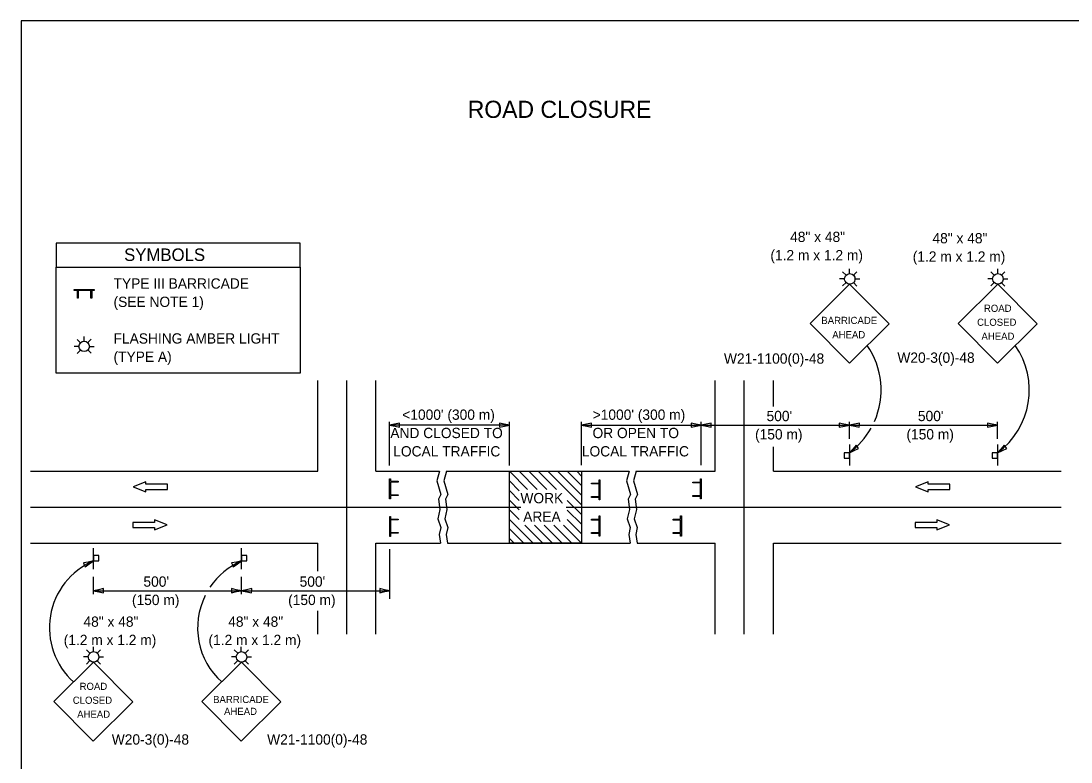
# Model space of a CAD drawing. Extents: x 2262159 to 2262789, y -3123457 to -3123057.
# Drawn here: x 2262158.8 to 2262452.5, y -3123264.6 to -3123057.5 of the extents above; entities that cross this region are included whole.
import ezdxf

# ---------------------------------------------------------------- set-up
doc = ezdxf.new("R2010")
doc.units = 0
for name, color, linetype in [('Default', 7, 'Continuous'), ('RD_Pr_Roadway_Dimensions', 7, 'Continuous'), ('RD_Pr_Roadway_Items', 7, 'Continuous'), ('RD_Pr_Roadway_Notes', 7, 'Continuous'), ('ST_Pr_Sign', 7, 'Continuous')]:
    doc.layers.add(name, color=color, linetype=linetype)

msp = doc.modelspace()

# ---------------------------------------------------------------- linework, layer by layer
at = {"layer": 'Default'}
msp.add_lwpolyline([(2262158.81, -3123457.49), (2262788.81, -3123457.49), (2262788.81, -3123057.49), (2262158.81, -3123057.49)], close=True, dxfattribs=at)
at = {"layer": 'RD_Pr_Roadway_Dimensions'}
for p, q in [((2262261.91, -3123181.79), (2262261.91, -3123169.52)), ((2262295.41, -3123181.79), (2262295.41, -3123169.52)), ((2262315.53, -3123181.65), (2262315.53, -3123169.52)), ((2262349.03, -3123181.65), (2262349.03, -3123169.52)), ((2262390.47, -3123174.25), (2262390.47, -3123169.52)), ((2262431.9, -3123174.25), (2262431.9, -3123169.52)), ((2262295.41, -3123170.47), (2262261.91, -3123170.47)), ((2262315.53, -3123170.47), (2262349.03, -3123170.47)), ((2262349.03, -3123170.47), (2262390.47, -3123170.47)), ((2262390.47, -3123170.47), (2262431.9, -3123170.47)), ((2262261.95, -3123218.99), (2262261.95, -3123205.15)), ((2262179.08, -3123217.71), (2262179.08, -3123212.89)), ((2262220.52, -3123217.71), (2262220.52, -3123212.89)), ((2262179.08, -3123216.76), (2262220.52, -3123216.76)), ((2262220.52, -3123216.76), (2262261.95, -3123216.76))]:
    msp.add_line(p, q, dxfattribs=at)
for points in [[(2262264.71, -3123171.06), (2262264.71, -3123170.47), (2262264.71, -3123169.88), (2262263.31, -3123170.23), (2262261.91, -3123170.47), (2262263.41, -3123170.74)], [(2262292.62, -3123169.88), (2262292.61, -3123170.47), (2262292.61, -3123171.06), (2262294.01, -3123170.71), (2262295.41, -3123170.47), (2262293.92, -3123170.2)], [(2262318.33, -3123171.06), (2262318.33, -3123170.47), (2262318.33, -3123169.88), (2262316.93, -3123170.23), (2262315.53, -3123170.47), (2262317.03, -3123170.74)], [(2262346.23, -3123169.88), (2262346.23, -3123170.47), (2262346.23, -3123171.06), (2262347.63, -3123170.71), (2262349.03, -3123170.47), (2262347.54, -3123170.2)], [(2262351.83, -3123171.06), (2262351.83, -3123170.47), (2262351.83, -3123169.88), (2262350.43, -3123170.23), (2262349.03, -3123170.47), (2262350.53, -3123170.74)], [(2262387.67, -3123169.88), (2262387.67, -3123170.47), (2262387.67, -3123171.06), (2262389.07, -3123170.71), (2262390.47, -3123170.47), (2262388.97, -3123170.2)], [(2262393.26, -3123171.06), (2262393.27, -3123170.47), (2262393.27, -3123169.88), (2262391.87, -3123170.23), (2262390.47, -3123170.47), (2262391.96, -3123170.74)], [(2262429.1, -3123169.88), (2262429.1, -3123170.47), (2262429.1, -3123171.06), (2262430.5, -3123170.71), (2262431.9, -3123170.47), (2262430.41, -3123170.2)], [(2262181.88, -3123217.34), (2262181.88, -3123216.76), (2262181.88, -3123216.17), (2262180.48, -3123216.52), (2262179.08, -3123216.76), (2262180.58, -3123217.03)], [(2262217.72, -3123216.17), (2262217.72, -3123216.76), (2262217.72, -3123217.34), (2262219.12, -3123217), (2262220.52, -3123216.76), (2262219.02, -3123216.49)], [(2262223.31, -3123217.34), (2262223.32, -3123216.76), (2262223.32, -3123216.17), (2262221.91, -3123216.52), (2262220.52, -3123216.76), (2262222.01, -3123217.03)], [(2262259.15, -3123216.17), (2262259.15, -3123216.76), (2262259.15, -3123217.34), (2262260.55, -3123217), (2262261.95, -3123216.76), (2262260.45, -3123216.49)]]:
    msp.add_lwpolyline(points, close=True, dxfattribs=at)
at = {"layer": 'RD_Pr_Roadway_Items'}
for p, q in [((2262389.56, -3123128.58), (2262388.58, -3123127.59)), ((2262390.49, -3123128.11), (2262390.49, -3123126.75)), ((2262391.61, -3123128.55), (2262392.56, -3123127.61)), ((2262430.99, -3123128.58), (2262430.01, -3123127.59)), ((2262432, -3123128.13), (2262432.01, -3123126.78)), ((2262433.05, -3123128.55), (2262433.99, -3123127.61)), ((2262389.12, -3123129.59), (2262387.75, -3123129.58)), ((2262389.57, -3123130.58), (2262388.57, -3123131.57)), ((2262391.6, -3123130.63), (2262392.55, -3123131.59)), ((2262392.04, -3123129.6), (2262393.38, -3123129.6)), ((2262430.55, -3123129.59), (2262429.18, -3123129.58)), ((2262431, -3123130.58), (2262430, -3123131.57)), ((2262433.04, -3123130.64), (2262433.98, -3123131.59)), ((2262433.47, -3123129.6), (2262434.81, -3123129.6)), ((2262176.48, -3123146.98), (2262176.48, -3123145.68)), ((2262175.01, -3123148.45), (2262173.71, -3123148.45)), ((2262175.43, -3123147.43), (2262174.49, -3123146.52)), ((2262177.5, -3123147.4), (2262178.4, -3123146.46)), ((2262177.94, -3123148.45), (2262179.24, -3123148.45)), ((2262174.55, -3123150.43), (2262175.46, -3123149.5)), ((2262178.46, -3123150.37), (2262177.53, -3123149.46)), ((2262241.78, -3123183.38), (2262241.78, -3123158.01)), ((2262249.94, -3123228.87), (2262249.94, -3123158.01)), ((2262258.09, -3123183.38), (2262258.09, -3123158.01)), ((2262352.92, -3123183.38), (2262352.92, -3123158.01)), ((2262361.07, -3123228.87), (2262361.07, -3123158.01)), ((2262369.23, -3123165.22), (2262369.23, -3123158.01)), ((2262369.23, -3123183.38), (2262369.23, -3123176.54)), ((2262390.47, -3123175.85), (2262390.47, -3123181.79)), ((2262431.9, -3123175.85), (2262431.9, -3123181.79)), ((2262161.47, -3123183.38), (2262241.78, -3123183.38)), ((2262258.09, -3123183.38), (2262275.86, -3123183.38)), ((2262277.82, -3123183.38), (2262328.86, -3123183.38)), ((2262300.48, -3123188.45), (2262295.41, -3123183.38)), ((2262303.17, -3123188.45), (2262298.1, -3123183.38)), ((2262305.85, -3123188.45), (2262300.79, -3123183.38)), ((2262308.54, -3123188.45), (2262303.48, -3123183.38)), ((2262315.53, -3123192.75), (2262306.16, -3123183.38)), ((2262315.53, -3123190.06), (2262308.85, -3123183.38)), ((2262315.53, -3123187.38), (2262311.54, -3123183.38)), ((2262315.53, -3123184.69), (2262314.22, -3123183.38)), ((2262330.82, -3123183.38), (2262352.92, -3123183.38)), ((2262369.23, -3123183.38), (2262449.72, -3123183.38)), ((2262298.15, -3123188.81), (2262295.41, -3123186.07)), ((2262298.15, -3123191.5), (2262295.41, -3123188.76)), ((2262298.15, -3123194.18), (2262295.41, -3123191.44)), ((2262315.53, -3123195.44), (2262311.6, -3123191.5)), ((2262161.47, -3123193.44), (2262298.59, -3123193.44)), ((2262298.15, -3123196.87), (2262295.41, -3123194.13)), ((2262311.3, -3123193.44), (2262449.72, -3123193.44)), ((2262315.53, -3123198.13), (2262311.6, -3123194.19)), ((2262302.09, -3123203.5), (2262295.41, -3123196.82)), ((2262304.78, -3123203.5), (2262299.75, -3123198.47)), ((2262307.47, -3123203.5), (2262302.44, -3123198.47)), ((2262310.16, -3123203.5), (2262305.13, -3123198.47)), ((2262312.84, -3123203.5), (2262307.81, -3123198.47)), ((2262315.53, -3123203.5), (2262310.5, -3123198.47)), ((2262315.53, -3123200.81), (2262311.6, -3123196.88)), ((2262299.41, -3123203.5), (2262295.41, -3123199.5)), ((2262296.72, -3123203.5), (2262295.41, -3123202.19)), ((2262161.47, -3123203.5), (2262241.78, -3123203.5)), ((2262179.08, -3123210.75), (2262179.08, -3123204.82)), ((2262220.52, -3123210.75), (2262220.52, -3123204.82)), ((2262241.78, -3123211.28), (2262241.78, -3123203.5)), ((2262258.09, -3123203.5), (2262276.16, -3123203.5)), ((2262258.09, -3123228.87), (2262258.09, -3123203.5)), ((2262278.12, -3123203.5), (2262329.17, -3123203.5)), ((2262331.12, -3123203.5), (2262352.92, -3123203.5)), ((2262352.92, -3123228.87), (2262352.92, -3123203.5)), ((2262369.23, -3123203.5), (2262449.72, -3123203.5)), ((2262369.23, -3123228.87), (2262369.23, -3123203.5)), ((2262241.78, -3123228.87), (2262241.78, -3123222.34)), ((2262178.08, -3123234.25), (2262177.1, -3123233.27)), ((2262179.09, -3123233.8), (2262179.1, -3123232.45)), ((2262180.13, -3123234.22), (2262181.08, -3123233.28)), ((2262219.45, -3123234.25), (2262218.47, -3123233.27)), ((2262220.38, -3123233.78), (2262220.38, -3123232.43)), ((2262221.51, -3123234.22), (2262222.46, -3123233.28)), ((2262177.64, -3123235.26), (2262176.27, -3123235.26)), ((2262178.09, -3123236.26), (2262177.09, -3123237.25)), ((2262180.12, -3123236.31), (2262181.07, -3123237.26)), ((2262180.56, -3123235.27), (2262181.9, -3123235.27)), ((2262219.01, -3123235.26), (2262217.64, -3123235.26)), ((2262219.46, -3123236.26), (2262218.46, -3123237.25)), ((2262221.5, -3123236.31), (2262222.44, -3123237.26)), ((2262221.93, -3123235.27), (2262223.27, -3123235.27))]:
    msp.add_line(p, q, dxfattribs=at)
for points in [[(2262389.08, -3123129.49), (2262389.36, -3123128.77), (2262389.84, -3123128.31), (2262390.49, -3123128.11), (2262391.28, -3123128.27), (2262391.74, -3123128.65), (2262392, -3123129.14), (2262392.05, -3123129.78), (2262391.89, -3123130.27), (2262391.59, -3123130.64), (2262391.12, -3123130.94), (2262390.54, -3123131.06), (2262401.59, -3123142.14), (2262390.47, -3123153.14), (2262379.47, -3123142.08), (2262390.56, -3123131.05), (2262390.06, -3123130.93), (2262389.64, -3123130.68), (2262389.3, -3123130.25), (2262389.16, -3123129.85), (2262389.1, -3123129.52)], [(2262430.47, -3123129.45), (2262430.51, -3123129.49), (2262430.8, -3123128.77), (2262431.28, -3123128.31), (2262431.92, -3123128.11), (2262432.71, -3123128.27), (2262433.17, -3123128.65), (2262433.43, -3123129.14), (2262433.48, -3123129.78), (2262433.32, -3123130.27), (2262433.03, -3123130.64), (2262432.55, -3123130.94), (2262431.98, -3123131.06), (2262443.02, -3123142.14), (2262431.9, -3123153.14), (2262420.9, -3123142.08), (2262431.99, -3123131.05), (2262431.49, -3123130.93), (2262431.08, -3123130.68), (2262430.73, -3123130.25), (2262430.59, -3123129.85), (2262430.54, -3123129.52)], [(2262173.65, -3123132.59), (2262179.29, -3123132.59), (2262179.29, -3123132.82), (2262178.58, -3123132.82), (2262178.58, -3123134.94), (2262178.35, -3123134.94), (2262178.35, -3123132.82), (2262174.83, -3123132.82), (2262174.83, -3123134.94), (2262174.59, -3123134.94), (2262174.59, -3123132.82), (2262173.65, -3123132.82), (2262173.65, -3123132.59)], [(2262275.86, -3123183.38), (2262275.11, -3123186.03), (2262276.26, -3123189.84), (2262275.61, -3123191.2), (2262275.96, -3123194.01), (2262275.36, -3123196.62), (2262276.21, -3123199.08), (2262275.76, -3123201.03), (2262276.16, -3123203.5)], [(2262277.82, -3123183.38), (2262277.06, -3123186.03), (2262278.22, -3123189.84), (2262277.57, -3123191.2), (2262277.92, -3123194.01), (2262277.32, -3123196.62), (2262278.17, -3123199.08), (2262277.72, -3123201.03), (2262278.12, -3123203.5)], [(2262328.86, -3123183.38), (2262328.11, -3123186.03), (2262329.27, -3123189.84), (2262328.61, -3123191.2), (2262328.96, -3123194.01), (2262328.36, -3123196.62), (2262329.22, -3123199.08), (2262328.76, -3123201.03), (2262329.17, -3123203.5)], [(2262330.82, -3123183.38), (2262330.07, -3123186.03), (2262331.22, -3123189.84), (2262330.57, -3123191.2), (2262330.92, -3123194.01), (2262330.32, -3123196.62), (2262331.17, -3123199.08), (2262330.72, -3123201.03), (2262331.12, -3123203.5)], [(2262261.91, -3123191.09), (2262261.91, -3123185.45), (2262262.15, -3123185.45), (2262262.15, -3123186.16), (2262264.26, -3123186.16), (2262264.26, -3123186.39), (2262262.15, -3123186.39), (2262262.15, -3123189.91), (2262264.26, -3123189.91), (2262264.26, -3123190.15), (2262262.15, -3123190.15), (2262262.15, -3123191.09), (2262261.91, -3123191.09)], [(2262320.69, -3123185.75), (2262320.69, -3123191.38), (2262320.46, -3123191.38), (2262320.46, -3123190.68), (2262318.34, -3123190.68), (2262318.34, -3123190.44), (2262320.46, -3123190.44), (2262320.46, -3123186.92), (2262318.34, -3123186.92), (2262318.34, -3123186.69), (2262320.46, -3123186.69), (2262320.46, -3123185.75), (2262320.69, -3123185.75)], [(2262349.03, -3123185.45), (2262349.03, -3123191.09), (2262348.8, -3123191.09), (2262348.8, -3123190.38), (2262346.69, -3123190.38), (2262346.69, -3123190.15), (2262348.8, -3123190.15), (2262348.8, -3123186.63), (2262346.69, -3123186.63), (2262346.69, -3123186.39), (2262348.8, -3123186.39), (2262348.8, -3123185.45), (2262349.03, -3123185.45)], [(2262261.95, -3123201.64), (2262261.95, -3123196.01), (2262262.18, -3123196.01), (2262262.18, -3123196.71), (2262264.29, -3123196.71), (2262264.29, -3123196.95), (2262262.18, -3123196.95), (2262262.18, -3123200.47), (2262264.29, -3123200.47), (2262264.29, -3123200.7), (2262262.18, -3123200.7), (2262262.18, -3123201.64), (2262261.95, -3123201.64)], [(2262320.69, -3123195.82), (2262320.69, -3123201.46), (2262320.46, -3123201.46), (2262320.46, -3123200.75), (2262318.34, -3123200.75), (2262318.34, -3123200.52), (2262320.46, -3123200.52), (2262320.46, -3123197), (2262318.34, -3123197), (2262318.34, -3123196.76), (2262320.46, -3123196.76), (2262320.46, -3123195.82), (2262320.69, -3123195.82)], [(2262343.51, -3123195.82), (2262343.51, -3123201.46), (2262343.28, -3123201.46), (2262343.28, -3123200.75), (2262341.17, -3123200.75), (2262341.17, -3123200.52), (2262343.28, -3123200.52), (2262343.28, -3123197), (2262341.17, -3123197), (2262341.17, -3123196.76), (2262343.28, -3123196.76), (2262343.28, -3123195.82), (2262343.51, -3123195.82)], [(2262177.56, -3123235.12), (2262177.6, -3123235.17), (2262177.88, -3123234.45), (2262178.36, -3123233.98), (2262179.01, -3123233.78), (2262179.8, -3123233.95), (2262180.26, -3123234.32), (2262180.52, -3123234.82), (2262180.57, -3123235.45), (2262180.41, -3123235.94), (2262180.12, -3123236.32), (2262179.64, -3123236.61), (2262179.07, -3123236.74), (2262190.11, -3123247.82), (2262178.99, -3123258.82), (2262167.99, -3123247.75), (2262179.08, -3123236.72), (2262178.58, -3123236.61), (2262178.16, -3123236.35), (2262177.82, -3123235.92), (2262177.68, -3123235.52), (2262177.62, -3123235.19)], [(2262218.97, -3123235.17), (2262219.26, -3123234.45), (2262219.74, -3123233.99), (2262220.38, -3123233.78), (2262221.17, -3123233.95), (2262221.63, -3123234.32), (2262221.89, -3123234.82), (2262221.94, -3123235.45), (2262221.78, -3123235.94), (2262221.49, -3123236.32), (2262221.01, -3123236.61), (2262220.44, -3123236.74), (2262231.48, -3123247.82), (2262220.36, -3123258.82), (2262209.36, -3123247.75), (2262220.46, -3123236.72), (2262219.95, -3123236.61), (2262219.54, -3123236.35), (2262219.19, -3123235.92), (2262219.05, -3123235.52), (2262219, -3123235.19)]]:
    msp.add_lwpolyline(points, dxfattribs=at)
for points in [[(2262390.47, -3123178.18), (2262388.98, -3123178.18), (2262388.98, -3123179.67), (2262390.47, -3123179.67)], [(2262431.9, -3123178.18), (2262430.41, -3123178.18), (2262430.41, -3123179.67), (2262431.9, -3123179.67)], [(2262295.41, -3123183.38), (2262315.53, -3123183.38), (2262315.53, -3123203.5), (2262295.41, -3123203.5)], [(2262199.8, -3123188.42), (2262199.8, -3123187.01), (2262193.73, -3123187.01), (2262193.73, -3123186.31), (2262190.21, -3123187.72), (2262193.73, -3123189.13), (2262193.73, -3123188.42)], [(2262418.57, -3123188.42), (2262418.57, -3123187.01), (2262412.5, -3123187.01), (2262412.5, -3123186.31), (2262408.98, -3123187.72), (2262412.5, -3123189.13), (2262412.5, -3123188.42)], [(2262190.11, -3123197.65), (2262190.11, -3123199.06), (2262196.18, -3123199.06), (2262196.18, -3123199.76), (2262199.7, -3123198.35), (2262196.18, -3123196.94), (2262196.18, -3123197.65)], [(2262408.88, -3123197.65), (2262408.88, -3123199.06), (2262414.95, -3123199.06), (2262414.95, -3123199.76), (2262418.47, -3123198.35), (2262414.95, -3123196.94), (2262414.95, -3123197.65)], [(2262179.08, -3123208.42), (2262180.57, -3123208.42), (2262180.57, -3123206.94), (2262179.08, -3123206.94)], [(2262220.52, -3123208.42), (2262222, -3123208.42), (2262222, -3123206.94), (2262220.52, -3123206.94)]]:
    msp.add_lwpolyline(points, close=True, dxfattribs=at)
msp.add_circle((2262176.48, -3123148.45), 1.46, dxfattribs=at)
at = {"layer": 'RD_Pr_Roadway_Notes'}
for points in [[(2262168.61, -3123126.33), (2262236.85, -3123126.33), (2262236.85, -3123119.59), (2262168.61, -3123119.59)], [(2262168.61, -3123126.33), (2262236.85, -3123126.33), (2262236.85, -3123155.93), (2262168.61, -3123155.93)], [(2262393.07, -3123177), (2262392.72, -3123176.53), (2262392.38, -3123176.05), (2262391.45, -3123177.16), (2262390.47, -3123178.18), (2262391.83, -3123177.52)], [(2262434.5, -3123177), (2262434.16, -3123176.53), (2262433.81, -3123176.05), (2262432.88, -3123177.16), (2262431.9, -3123178.18), (2262433.26, -3123177.52)], [(2262176.28, -3123208.99), (2262176.51, -3123209.53), (2262176.74, -3123210.07), (2262177.89, -3123209.2), (2262179.08, -3123208.42), (2262177.6, -3123208.76)], [(2262217.71, -3123208.99), (2262217.94, -3123209.53), (2262218.17, -3123210.07), (2262219.33, -3123209.2), (2262220.52, -3123208.42), (2262219.04, -3123208.76)]]:
    msp.add_lwpolyline(points, close=True, dxfattribs=at)
for centre, radius, start, end in [((2262377.6, -3123160.63), 21.76, 336.1521, 34.9447), ((2262419.04, -3123160.63), 21.76, 306.2394, 34.8973), ((2262377.6, -3123160.63), 21.76, 306.2394, 330.5454), ((2262187.13, -3123227.12), 20.36, 113.2912, 228.0281), ((2262228.56, -3123227.12), 20.36, 113.2912, 146.0864), ((2262228.56, -3123227.12), 20.36, 153.6618, 228.0281)]:
    msp.add_arc(centre, radius, start, end, dxfattribs=at)

# ---------------------------------------------------------------- texts
at = {"layer": 'RD_Pr_Roadway_Dimensions'}
for s, p in [(" <1000' (300 m)", (2262264.37, -3123168.98)), ("  >1000' (300 m) ", (2262316.55, -3123168.98)), ('AND CLOSED TO', (2262262.1, -3123174.1)), ('OR OPEN TO', (2262318.65, -3123174.1)), ('LOCAL TRAFFIC', (2262262.91, -3123179.22)), ('LOCAL TRAFFIC', (2262315.66, -3123179.22))]:
    msp.add_text(s, height=2.88, rotation=360, dxfattribs=at).set_placement(p)
for s, p in [("500'", (2262367.32, -3123169.35)), ("500'", (2262409.65, -3123169.35)), ('(150 m)', (2262364.1, -3123174.47)), ('(150 m)', (2262406.44, -3123174.47)), ("500'", (2262193.05, -3123215.64)), ("500'", (2262236.73, -3123215.64)), ('(150 m)', (2262189.84, -3123220.76)), ('(150 m)', (2262233.52, -3123220.76))]:
    msp.add_text(s, height=2.88, dxfattribs=at).set_placement(p)
at = {"layer": 'RD_Pr_Roadway_Notes'}
for s, height, p in [('ROAD CLOSURE', 4.8, (2262283.75, -3123084.58)), ('SYMBOLS', 3.504, (2262187.64, -3123124.58)), ('TYPE III BARRICADE', 2.88, (2262184.69, -3123132.31)), ('(SEE NOTE 1)', 2.88, (2262184.69, -3123137.43)), ('FLASHING AMBER LIGHT', 2.88, (2262184.69, -3123147.67)), ('(TYPE A)', 2.88, (2262184.69, -3123152.79)), ('WORK', 2.88, (2262298.48, -3123192.31)), ('AREA', 2.88, (2262299.26, -3123197.49))]:
    msp.add_text(s, height=height, dxfattribs=at).set_placement(p)
at = {"layer": 'ST_Pr_Sign'}
for s, height, p in [('48" x 48"', 2.88, (2262373.91, -3123119.27)), ('48" x 48"', 2.88, (2262413.72, -3123119.65)), ('(1.2 m x 1.2 m)', 2.88, (2262368.39, -3123124.39)), ('(1.2 m x 1.2 m)', 2.88, (2262408.2, -3123124.77)), ('ROAD', 2, (2262428.11, -3123138.8)), ('BARRICADE', 2, (2262382.64, -3123142.19)), ('CLOSED', 2, (2262426.2, -3123142.7)), ('AHEAD', 2, (2262385.7, -3123146.19)), ('AHEAD', 2, (2262427.42, -3123146.61)), ('W21-1100(0)-48', 2.88, (2262355.4, -3123153.29)), ('W20-3(0)-48', 2.88, (2262403.9, -3123153.04)), ('48" x 48"', 2.88, (2262176.28, -3123226.84)), ('48" x 48"', 2.88, (2262216.76, -3123226.84)), ('(1.2 m x 1.2 m)', 2.88, (2262170.76, -3123231.96)), ('(1.2 m x 1.2 m)', 2.88, (2262211.24, -3123231.96)), ('ROAD', 2, (2262175.2, -3123244.48)), ('BARRICADE', 2, (2262212.53, -3123248.14)), ('CLOSED', 2, (2262173.29, -3123248.37)), ('AHEAD', 2, (2262174.51, -3123252.28)), ('AHEAD', 2, (2262215.6, -3123251.47)), ('W20-3(0)-48', 2.88, (2262184.19, -3123259.77)), ('W21-1100(0)-48', 2.88, (2262227.65, -3123259.77))]:
    msp.add_text(s, height=height, dxfattribs=at).set_placement(p)

doc.saveas('drawing.dxf')
